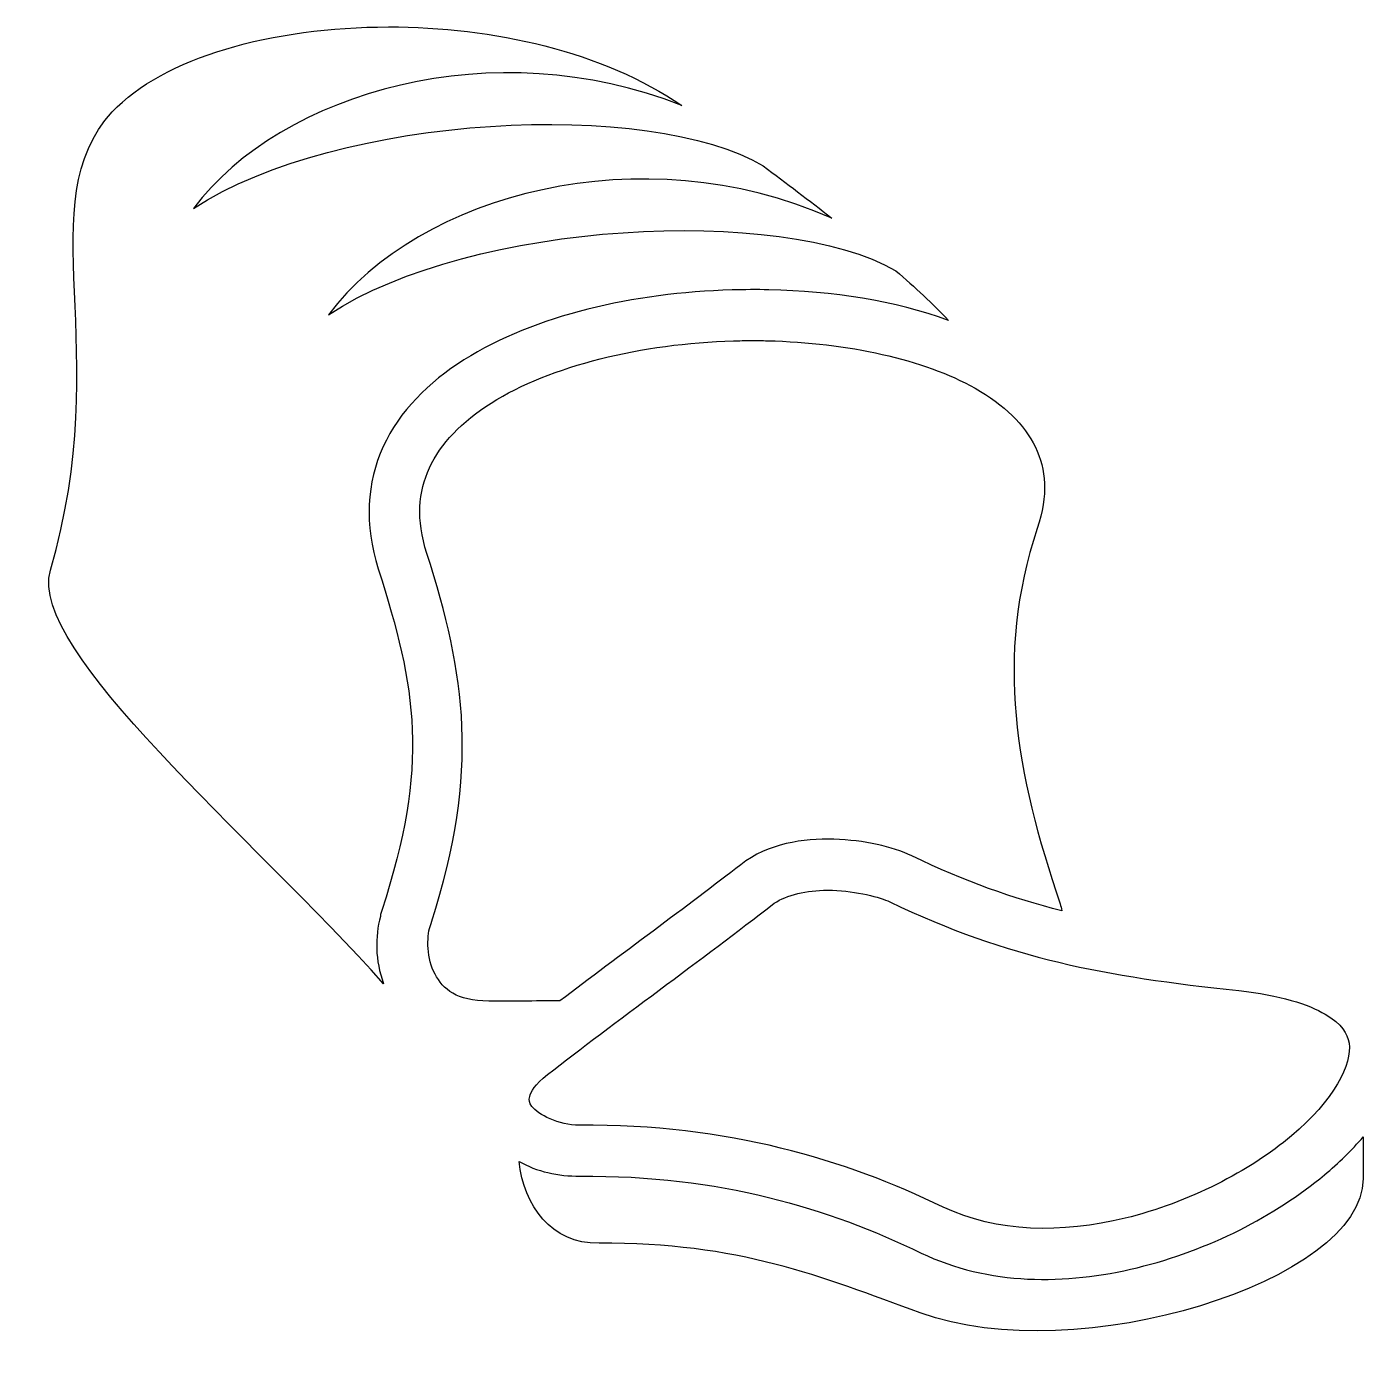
# Model space of a CAD drawing. Header units: centimetres. Extents: x -10.4 to 10.3, y -10.6 to 10.2.
import ezdxf

# ---------------------------------------------------------------- set-up
doc = ezdxf.new("R2010")
doc.units = ezdxf.units.CM
doc.header["$MEASUREMENT"] = 0
doc.layers.add('Layer 1', color=7, linetype='Continuous')

msp = doc.modelspace()

# ---------------------------------------------------------------- linework, layer by layer
at = {"layer": 'Layer 1'}
for points, knots in [([(-4.80841, 10.18618), (-6.60822, 10.18542), (-8.29899, 9.71263), (-9.07927, 8.87109), (-9.07927, 8.87109), (-10.3718, 7.4771), (-9.02707, 5.21133), (-10.03733, 1.78421), (-10.03733, 1.78421), (-10.40052, 0.55206), (-6.90939, -2.34547), (-4.88491, -4.60951), (-4.88491, -4.60951), (-5.01668, -4.2515), (-5.01787, -3.88388), (-4.93366, -3.56847), (-4.93366, -3.56847), (-4.93366, -3.56847), (-4.93366, -3.53946), (-4.93366, -3.53946), (-4.93366, -3.53946), (-4.93366, -3.53946), (-4.91384, -3.47886), (-4.91384, -3.47886), (-4.91384, -3.47886), (-4.17362, -1.22684), (-4.37881, -0.03407), (-4.96655, 1.80533), (-4.96655, 1.80533), (-5.18557, 2.49056), (-5.14467, 3.14332), (-4.89149, 3.69496), (-4.89149, 3.69496), (-4.63831, 4.2466), (-4.1915, 4.6892), (-3.64226, 5.03645), (-3.64226, 5.03645), (-2.54378, 5.73096), (-1.01962, 6.07433), (0.5034, 6.11831), (0.5034, 6.11831), (0.69375, 6.12379), (0.88316, 6.12493), (1.07267, 6.12092), (1.07267, 6.12092), (2.06067, 6.10017), (3.02547, 5.94917), (3.85179, 5.6478), (3.85179, 5.6478), (3.60755, 5.90249), (3.33131, 6.159), (3.03609, 6.4161), (3.03609, 6.4161), (1.27136, 7.43458), (-3.52132, 7.19165), (-5.73611, 5.73614), (-5.73611, 5.73614), (-4.34183, 7.60106), (-0.89649, 8.52741), (2.04515, 7.22918), (2.04515, 7.22918), (1.69697, 7.50171), (1.33934, 7.77154), (0.98568, 8.03568), (0.98568, 8.03568), (-0.74798, 9.07935), (-5.59295, 8.84389), (-7.82342, 7.37813), (-7.82342, 7.37813), (-6.46583, 9.19388), (-3.1626, 10.12103), (-0.27409, 8.96997), (-0.27409, 8.96997), (-1.48655, 9.8054), (-3.19114, 10.18694), (-4.80841, 10.18622), (-4.80841, 10.18622), (-4.80841, 10.18622), (-4.80841, 10.18618), (-4.80841, 10.18618)], [0, 0, 0, 0, 0.04761905, 0.04761905, 0.04761905, 0.04761905, 0.0952381, 0.0952381, 0.0952381, 0.0952381, 0.14285714, 0.14285714, 0.14285714, 0.14285714, 0.19047619, 0.19047619, 0.19047619, 0.19047619, 0.23809524, 0.23809524, 0.23809524, 0.23809524, 0.28571429, 0.28571429, 0.28571429, 0.28571429, 0.33333333, 0.33333333, 0.33333333, 0.33333333, 0.38095238, 0.38095238, 0.38095238, 0.38095238, 0.42857143, 0.42857143, 0.42857143, 0.42857143, 0.47619048, 0.47619048, 0.47619048, 0.47619048, 0.52380952, 0.52380952, 0.52380952, 0.52380952, 0.57142857, 0.57142857, 0.57142857, 0.57142857, 0.61904762, 0.61904762, 0.61904762, 0.61904762, 0.66666667, 0.66666667, 0.66666667, 0.66666667, 0.71428571, 0.71428571, 0.71428571, 0.71428571, 0.76190476, 0.76190476, 0.76190476, 0.76190476, 0.80952381, 0.80952381, 0.80952381, 0.80952381, 0.85714286, 0.85714286, 0.85714286, 0.85714286, 0.9047619, 0.9047619, 0.9047619, 0.9047619, 1, 1, 1, 1]), ([(0.79065, 5.3356), (0.70231, 5.33535), (0.61426, 5.33417), (0.52584, 5.33159), (0.52584, 5.33159), (-0.88974, 5.29069), (-2.307, 4.94723), (-3.22057, 4.36965), (-3.22057, 4.36965), (-3.67733, 4.08088), (-4.00376, 3.74202), (-4.17593, 3.3669), (-4.17593, 3.3669), (-4.34819, 2.99169), (-4.38437, 2.57355), (-4.21557, 2.04515), (-4.21557, 2.04515), (-3.61721, 0.17289), (-3.3911, -1.31775), (-4.1457, -3.6568), (-4.1457, -3.6568), (-4.1457, -3.6568), (-4.1457, -3.66595), (-4.1457, -3.66595), (-4.1457, -3.66595), (-4.1457, -3.66595), (-4.16543, -3.72528), (-4.16543, -3.72528), (-4.16543, -3.72528), (-4.22012, -3.89142), (-4.21616, -4.22699), (-4.08911, -4.46195), (-4.08911, -4.46195), (-3.96193, -4.69683), (-3.76442, -4.87827), (-3.25629, -4.87827), (-3.25629, -4.87827), (-2.94846, -4.87827), (-2.53998, -4.87743), (-2.16119, -4.877), (-2.16119, -4.877), (-1.24041, -4.18009), (-0.16454, -3.3934), (0.63771, -2.76987), (0.63771, -2.76987), (1.06445, -2.43826), (1.59804, -2.36421), (2.07669, -2.3772), (2.07669, -2.3772), (2.5553, -2.39027), (2.97942, -2.48827), (3.28113, -2.63286), (3.28113, -2.63286), (4.11277, -3.03109), (4.84459, -3.29216), (5.60037, -3.48149), (5.60037, -3.48149), (5.59434, -3.44059), (5.58603, -3.40529), (5.57663, -3.37734), (5.57663, -3.37734), (4.89258, -1.35437), (4.55996, 0.4338), (5.22217, 2.42995), (5.22217, 2.42995), (5.39422, 2.94853), (5.35837, 3.34263), (5.19316, 3.68841), (5.19316, 3.68841), (5.02795, 4.0341), (4.71177, 4.34328), (4.26019, 4.59894), (4.26019, 4.59894), (3.46996, 5.04622), (2.28715, 5.30315), (1.05542, 5.33292), (1.05542, 5.33292), (0.9675, 5.33503), (0.87895, 5.33575), (0.79061, 5.33545), (0.79061, 5.33545), (0.79061, 5.33545), (0.79065, 5.3356), (0.79065, 5.3356)], [0, 0, 0, 0, 0.04545455, 0.04545455, 0.04545455, 0.04545455, 0.09090909, 0.09090909, 0.09090909, 0.09090909, 0.13636364, 0.13636364, 0.13636364, 0.13636364, 0.18181818, 0.18181818, 0.18181818, 0.18181818, 0.22727273, 0.22727273, 0.22727273, 0.22727273, 0.27272727, 0.27272727, 0.27272727, 0.27272727, 0.31818182, 0.31818182, 0.31818182, 0.31818182, 0.36363636, 0.36363636, 0.36363636, 0.36363636, 0.40909091, 0.40909091, 0.40909091, 0.40909091, 0.45454545, 0.45454545, 0.45454545, 0.45454545, 0.5, 0.5, 0.5, 0.5, 0.54545455, 0.54545455, 0.54545455, 0.54545455, 0.59090909, 0.59090909, 0.59090909, 0.59090909, 0.63636364, 0.63636364, 0.63636364, 0.63636364, 0.68181818, 0.68181818, 0.68181818, 0.68181818, 0.72727273, 0.72727273, 0.72727273, 0.72727273, 0.77272727, 0.77272727, 0.77272727, 0.77272727, 0.81818182, 0.81818182, 0.81818182, 0.81818182, 0.86363636, 0.86363636, 0.86363636, 0.86363636, 0.90909091, 0.90909091, 0.90909091, 0.90909091, 1, 1, 1, 1]), ([(1.98586, -3.1639), (1.96267, -3.1639), (1.94015, -3.16453), (1.91734, -3.16529), (1.91734, -3.16529), (1.59804, -3.17566), (1.29987, -3.25321), (1.12138, -3.39194), (1.12138, -3.39194), (0.09375, -4.1906), (-1.34954, -5.2351), (-2.3482, -6.01424), (-2.3482, -6.01424), (-2.54512, -6.16782), (-2.60897, -6.28934), (-2.62499, -6.35285), (-2.62499, -6.35285), (-2.64101, -6.41652), (-2.63536, -6.44414), (-2.59071, -6.5071), (-2.59071, -6.5071), (-2.50148, -6.63297), (-2.17789, -6.80072), (-1.85673, -6.79831), (-1.85673, -6.79831), (0.45087, -6.78123), (2.25001, -7.33367), (3.76869, -8.06461), (3.76869, -8.06461), (4.59223, -8.46099), (5.6008, -8.47457), (6.58214, -8.23594), (6.58214, -8.23594), (7.56339, -7.99727), (8.5066, -7.50601), (9.15565, -6.96297), (9.15565, -6.96297), (9.8047, -6.41993), (10.09726, -5.84088), (10.04383, -5.53187), (10.04383, -5.53187), (10.0171, -5.37737), (9.93495, -5.23712), (9.67486, -5.08253), (9.67486, -5.08253), (9.41468, -4.92803), (8.97639, -4.78672), (8.33864, -4.71757), (8.33864, -4.71757), (6.25588, -4.49184), (4.79851, -4.23255), (2.94114, -3.34315), (2.94114, -3.34315), (2.8008, -3.27593), (2.42484, -3.17532), (2.05561, -3.16533), (2.05561, -3.16533), (2.03254, -3.1647), (2.00889, -3.16406), (1.98578, -3.16398), (1.98578, -3.16398), (1.98578, -3.16398), (1.98586, -3.1639), (1.98586, -3.1639)], [0, 0, 0, 0, 0.05882353, 0.05882353, 0.05882353, 0.05882353, 0.11764706, 0.11764706, 0.11764706, 0.11764706, 0.17647059, 0.17647059, 0.17647059, 0.17647059, 0.23529412, 0.23529412, 0.23529412, 0.23529412, 0.29411765, 0.29411765, 0.29411765, 0.29411765, 0.35294118, 0.35294118, 0.35294118, 0.35294118, 0.41176471, 0.41176471, 0.41176471, 0.41176471, 0.47058824, 0.47058824, 0.47058824, 0.47058824, 0.52941176, 0.52941176, 0.52941176, 0.52941176, 0.58823529, 0.58823529, 0.58823529, 0.58823529, 0.64705882, 0.64705882, 0.64705882, 0.64705882, 0.70588235, 0.70588235, 0.70588235, 0.70588235, 0.76470588, 0.76470588, 0.76470588, 0.76470588, 0.82352941, 0.82352941, 0.82352941, 0.82352941, 0.88235294, 0.88235294, 0.88235294, 0.88235294, 1, 1, 1, 1]), ([(10.26132, -6.98011), (10.08793, -7.1842), (9.88417, -7.38045), (9.66169, -7.56658), (9.66169, -7.56658), (8.90709, -8.19796), (7.87651, -8.73231), (6.76926, -9.00156), (6.76926, -9.00156), (5.6621, -9.27089), (4.46773, -9.27557), (3.42745, -8.77495), (3.42745, -8.77495), (1.98682, -8.08154), (0.33021, -7.57021), (-1.85008, -7.58632), (-1.85008, -7.58632), (-2.18574, -7.58885), (-2.51541, -7.51506), (-2.79097, -7.35836), (-2.79097, -7.35836), (-2.71043, -8.04401), (-2.29828, -8.63036), (-1.55359, -8.62466), (-1.55359, -8.62466), (0.60634, -8.60821), (1.87564, -9.13869), (3.41434, -9.70133), (3.41434, -9.70133), (5.83394, -10.58601), (10.26132, -9.21248), (10.26132, -7.62983), (10.26132, -7.62983), (10.26132, -7.62983), (10.26132, -6.98006), (10.26132, -6.98006), (10.26132, -6.98006), (10.26132, -6.98006), (10.26132, -6.98011), (10.26132, -6.98011)], [0, 0, 0, 0, 0.09090909, 0.09090909, 0.09090909, 0.09090909, 0.18181818, 0.18181818, 0.18181818, 0.18181818, 0.27272727, 0.27272727, 0.27272727, 0.27272727, 0.36363636, 0.36363636, 0.36363636, 0.36363636, 0.45454545, 0.45454545, 0.45454545, 0.45454545, 0.54545455, 0.54545455, 0.54545455, 0.54545455, 0.63636364, 0.63636364, 0.63636364, 0.63636364, 0.72727273, 0.72727273, 0.72727273, 0.72727273, 0.81818182, 0.81818182, 0.81818182, 0.81818182, 1, 1, 1, 1])]:
    msp.add_open_spline(points, degree=3, knots=knots, dxfattribs=at)

doc.saveas('drawing.dxf')
